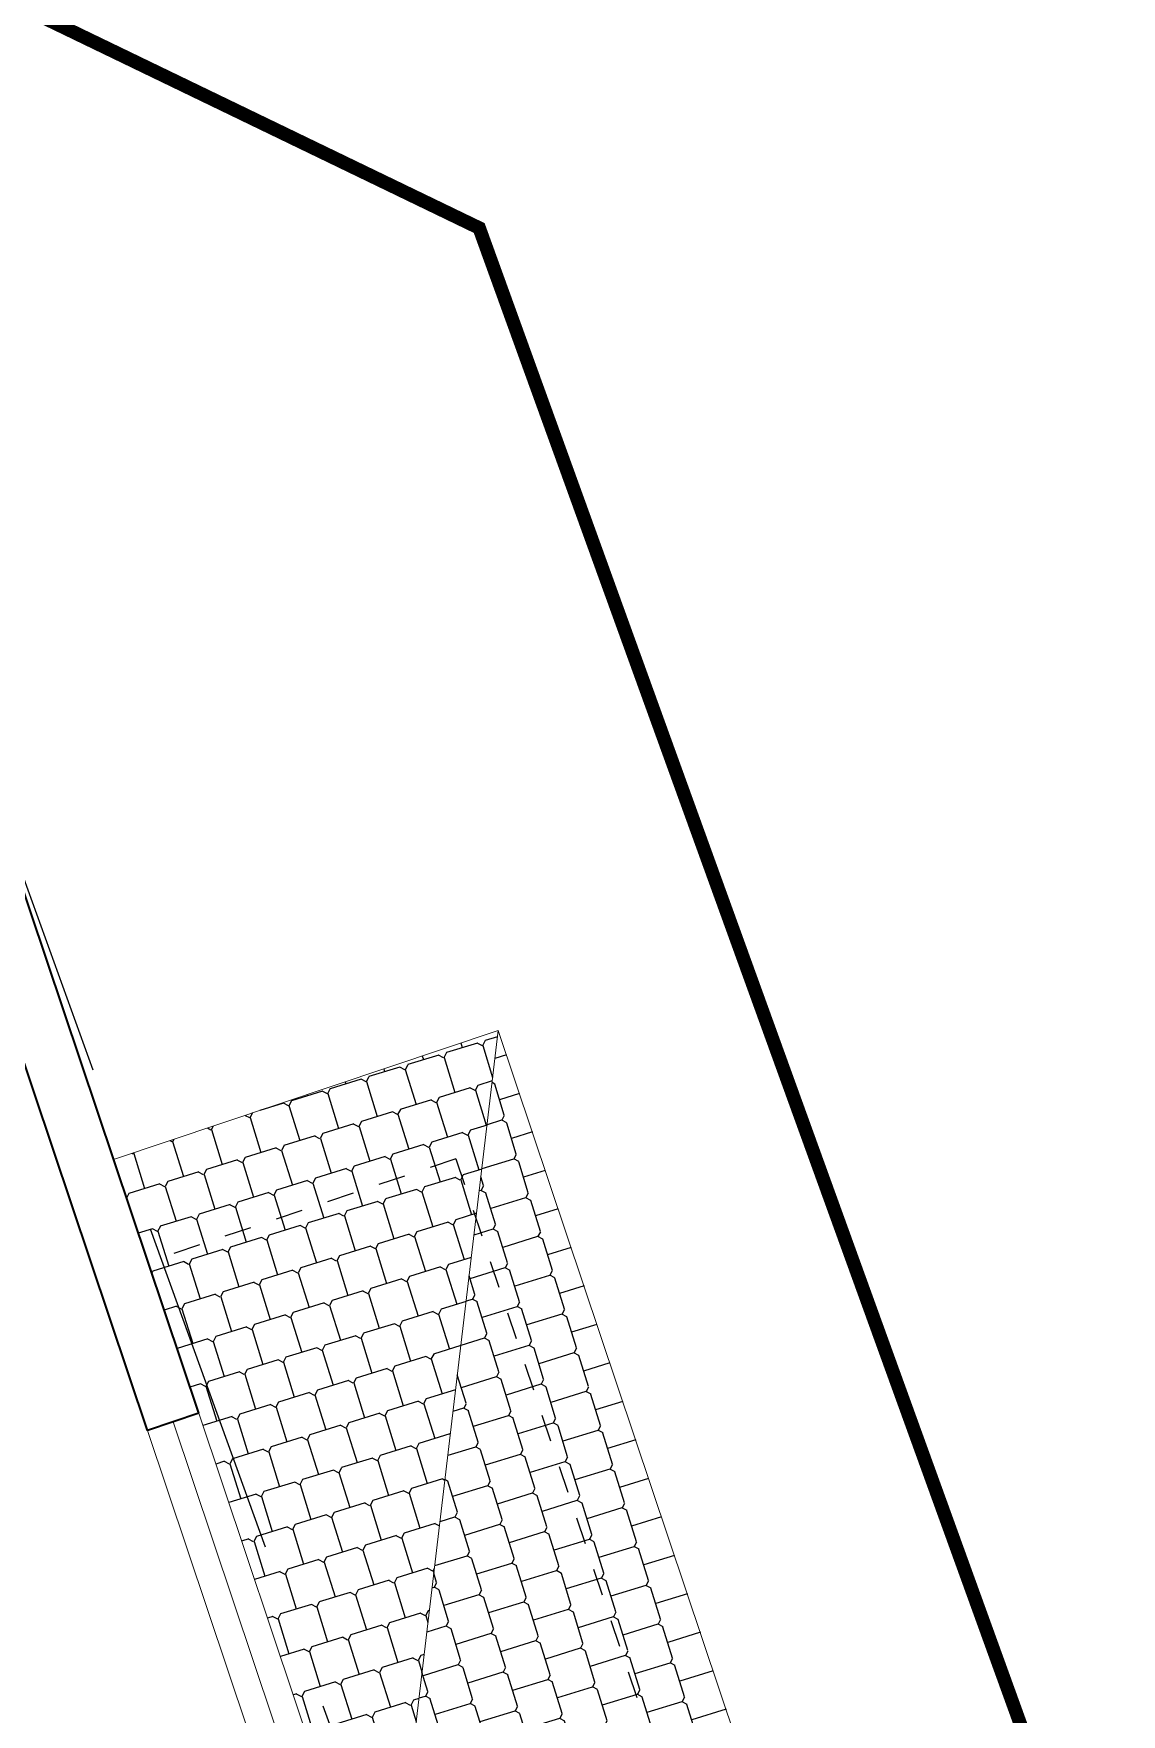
# Model space of a CAD drawing. Header units: metres. Extents: x 568332 to 569219, y 2065964 to 2066430.
# Drawn here: x 568589.27 to 568593.29, y 2066266.86 to 2066273.07 of the extents above; entities that cross this region are included whole.
import ezdxf

# ---------------------------------------------------------------- set-up
doc = ezdxf.new("R2010")
doc.units = ezdxf.units.M
doc.linetypes.add('CENTER', pattern=[2, 1.25, -0.25, 0.25, -0.25])
doc.linetypes.add('HIDDEN', pattern=[0.375, 0.25, -0.125])
doc.layers.get('0').update_dxf_attribs({"linetype": 'CONTINUOUS'})
doc.layers.get('DEFPOINTS').update_dxf_attribs({"linetype": 'CONTINUOUS'})
for name, color, linetype, lineweight in [('-CENTER', 143, 'CENTER', 13), ('-DOOR', 137, 'CONTINUOUS', 9), ('-FURNITURE', 46, 'CONTINUOUS', 9), ('-LINE1', 7, 'CONTINUOUS', 18), ('-WALL', 4, 'CONTINUOUS', 35)]:
    doc.layers.add(name, color=color, linetype=linetype, lineweight=lineweight)
for name, color, linetype in [('-RANH GIOI LO DAT', 12, 'CONTINUOUS'), ('13. NET HATCH', 252, 'CONTINUOUS'), ('RANHGIOI', 2, 'HIDDEN')]:
    doc.layers.add(name, color=color, linetype=linetype)

# ---------------------------------------------------------------- blocks, each defined once
blk = doc.blocks.new('G1600')
for p, q in [((137477.0741823114, -212827.2147267315), (139077.0741823114, -212827.2147267327)), ((137227.6935681712, -213391.7193460799), (137227.6935681718, -213076.8871672568)), ((139326.4547964507, -213391.7193460799), (139326.4547964501, -213076.8871672568)), ((137385.1096575831, -213234.3032566686), (137070.2774787599, -213234.3032566681)), ((139169.0387070388, -213234.3032566686), (139483.870885862, -213234.3032566681))]:
    blk.add_line(p, q)
blk.add_lwpolyline([(137477.074182311, -213484.2147267315), (137477.0741823123, -211484.2147267315), (139077.0741823123, -211484.2147267327), (139077.074182311, -213484.2147267327), (137477.074182311, -213484.2147267315)])
for points in [[(136977.074182316, -213484.2147267311), (136977.0741823163, -212984.3917867657), (137477.0741823113, -212984.3917867661), (137477.074182311, -213484.2147267315)], [(139577.0741823059, -213484.2147267331), (139577.0741823062, -212984.3917867677), (139077.0741823113, -212984.3917867673), (139077.074182311, -213484.2147267327)], [(137617.074182311, -213375.2147267316), (137617.0741823112, -212998.7147267316), (138234.5741823112, -212998.714726732), (138234.574182311, -213375.214726732)], [(138937.074182311, -213375.2147267325), (138937.0741823112, -212998.7147267325), (138319.5741823112, -212998.7147267321), (138319.574182311, -213375.2147267321)]]:
    blk.add_lwpolyline(points, close=True)
for centre, radius in [((137227.6935681715, -213234.3032566684), 157.4160894116067), ((139326.4547964504, -213234.3032566684), 157.4160894116067), ((137227.6935681715, -213234.3032566684), 82.41608941160666), ((139326.4547964504, -213234.3032566684), 82.41608941160666)]:
    blk.add_circle(centre, radius)
blk = doc.blocks.new('M15-T3')
at = {"layer": '13. NET HATCH'}
h = blk.add_hatch(dxfattribs=at)
h.set_pattern_fill('MAIGO-12', color=256, scale=300, angle=-1.330214636160986)
h.set_pattern_definition([(358.669785363839, (-48454.7952067852, 5751.220619916916), (78.46196890126933, 148.2184854737635), [120, -30, 120, -30]), (88.669785363839, (-48469.44294643402, 5766.56479549408), (-71.49760703824919, 151.7006664052736), [135, -165]), (43.669785363839, (-48484.7871222496, 5751.917056083679), (78.46196890276208, 148.2184854765833), [21.213203436, -403.0508652]), (133.669785363839, (-48454.7952067852, 5751.220619916916), (-71.49760703960942, 151.7006664081596), [21.213203436, -403.0508652000001])])
h.paths.add_polyline_path([(198577.4262235165, 96810.5886721611), (197176.2753531933, 97473.6756324768), (195409.8034186363, 98310.01714205742), (195944.000041008, 98309.95694994926), (195409.1310045719, 98309.98304748535), (195409.1979222298, 96810.44057750702)])
h = blk.add_hatch(dxfattribs=at)
h.set_pattern_fill('MAIGO-12', color=256, scale=300, angle=88.66978536383903)
h.set_pattern_definition([(88.669785363839, (-48542.68164396286, 5843.285674095154), (-148.2184854737635, 78.46196890126936), [120, -30, 120, -30]), (178.669785363839, (-48558.02581930161, 5828.637934684753), (-151.7006664052736, -71.49760703824916), [135, -165]), (133.669785363839, (-48543.37808012962, 5813.293758869171), (-148.2184854765833, 78.4619689027621), [21.213203436, -403.0508652000001]), (223.669785363839, (-48542.68164396286, 5843.285674095154), (-151.7006664081596, -71.49760703960939), [21.213203436, -403.0508652])])
h.paths.add_polyline_path([(198577.3168883324, 98310.12485146523), (195409.8034186363, 98310.12533330917), (197176.2753531933, 97473.6756324768), (198577.4262235165, 96810.5886721611)])
at = {"layer": '-DOOR'}
blk.add_lwpolyline([(197588.3066911697, 98310.15456151962), (197588.3066916466, 98510.15456151962), (196188.3066914082, 98510.15456151962), (196188.3066914082, 98310.15456151962)], close=True, dxfattribs=at)
blk.add_lwpolyline([(196188.3066914082, 98410.15456151962), (197588.3066916466, 98410.15456151962)], dxfattribs=at)
at = {"layer": '-LINE1'}
blk.add_line((198577.384005785, 96810.58868789673), (198577.3168883324, 98310.12485146523), dxfattribs=at)
for points in [[(195409.8034186363, 98310.12533330917), (195409.2408394814, 96811.7782201767), (198577.384005785, 96810.58868789673)], [(198577.384005785, 96810.58868789673), (195409.8034186363, 98309.67395114899)]]:
    blk.add_lwpolyline(points, dxfattribs=at)
at = {"layer": '-RANH GIOI LO DAT', "linetype": 'HIDDEN', "ltscale": 10, "const_width": 50}
blk.add_lwpolyline([(201411.1560862064, 95933.9783782959), (206409.8034176826, 101050.2748088837), (206409.8034174442, 113240.0698714256), (195409.8034188747, 113240.0698714256), (195409.8034179211, 95794.35342478752)], close=True, dxfattribs=at)
at = {"layer": '-WALL'}
for p, q in [((197588.306674242, 98309.92805528641), (197588.4258127213, 98509.87403011322)), ((197588.4258127213, 98509.87403011322), (200153.4185218811, 98510.2519891262)), ((197588.3066403866, 98309.8711028099), (200234.9262137413, 98310.26190757751))]:
    blk.add_line(p, q, dxfattribs=at)
at = {"layer": 'DEFPOINTS', "linetype": 'HIDDEN', "ltscale": 5}
for q in [(198177.3168888092, 98310.10694789886), (195409.184715271, 97109.98304748535)]:
    blk.add_line((198177.3705997467, 97110.10694789886), q, dxfattribs=at)
at = {"layer": '-FURNITURE', "xscale": -1, "rotation": 270}
blk.add_blockref('G1600', (408994.0181453228, -37987.82070970535), dxfattribs=at)

msp = doc.modelspace()

# ---------------------------------------------------------------- block references
at = {"layer": '-CENTER', "xscale": 0.001, "yscale": 0.001, "zscale": 0.001, "rotation": 108.5514997317249}
msp.add_blockref('M15-T3', (568745.9471004102, 2066111.926841277), dxfattribs=at)

# ---------------------------------------------------------------- next in the draw order: linework, layer by layer
at = {"layer": 'RANHGIOI', "color": 12, "ltscale": 5}
msp.add_line((568586.5135044551, 2066277.467835202), (568600.8800972683, 2066237.746510637), dxfattribs=at)

doc.saveas('drawing.dxf')
